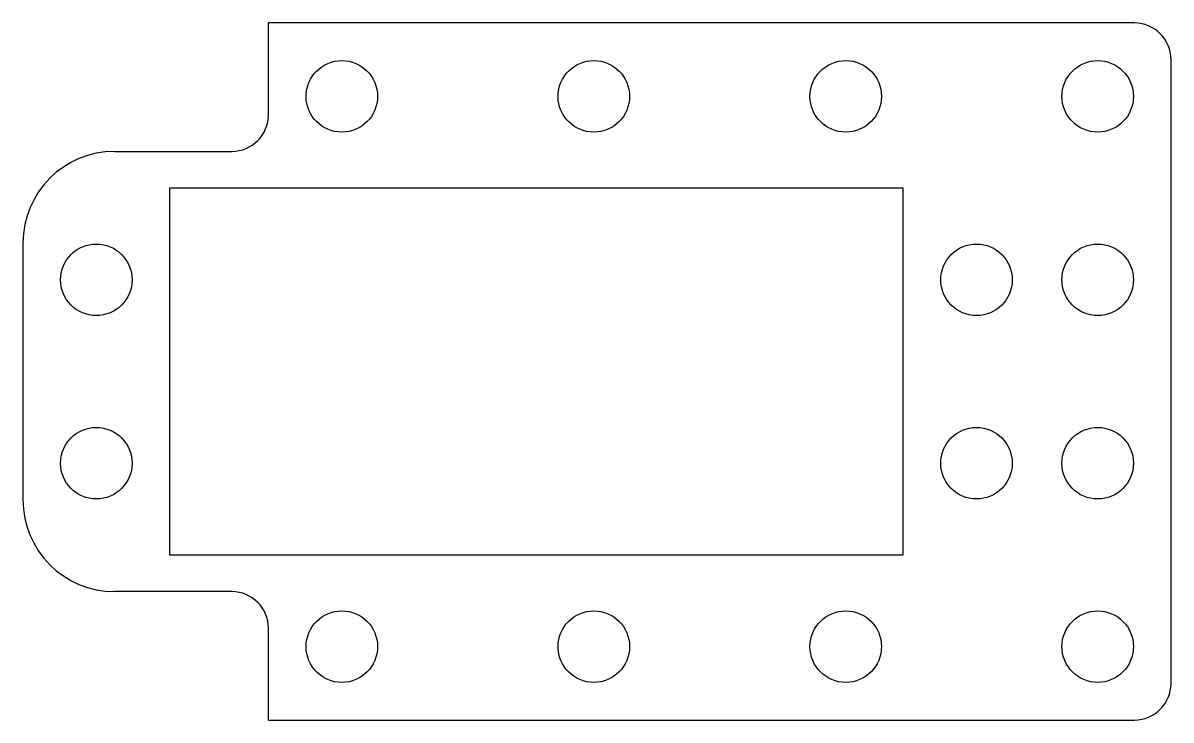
# Model space of a CAD drawing. Header units: millimetres. Extents: x -62.6 to 0, y -38 to 0.
import ezdxf

# ---------------------------------------------------------------- set-up
doc = ezdxf.new("R2010")
doc.units = ezdxf.units.MM

msp = doc.modelspace()

# ---------------------------------------------------------------- linework, layer by layer
at = {"color": 7, "linetype": 'Continuous', "lineweight": 25}
for p, q in [((-2, 0), (-49.22, 0)), ((-49.22, -5), (-49.22, 0)), ((0, -36), (0, -2)), ((-57.61, -7), (-51.22, -7)), ((-54.61, -9), (-54.61, -29)), ((-14.61, -9), (-54.61, -9)), ((-14.61, -29), (-14.61, -9)), ((-62.61, -12), (-62.61, -26)), ((-54.61, -29), (-14.61, -29)), ((-51.22, -31), (-57.61, -31)), ((-49.22, -38), (-49.22, -33)), ((-49.22, -38), (-2, -38))]:
    msp.add_line(p, q, dxfattribs=at)
for centre in [(-45.22, -4), (-31.48, -4), (-17.74, -4), (-4, -4), (-58.61, -14), (-10.61, -14), (-4, -14), (-58.61, -24), (-10.61, -24), (-4, -24), (-45.22, -34), (-31.48, -34), (-17.74, -34), (-4, -34)]:
    msp.add_circle(centre, 1.95, dxfattribs=at)
for centre, radius, start, end in [((-2, -2), 2, 0, 90), ((-51.22, -5), 2, 270, 0), ((-57.61, -12), 5, 90, 180), ((-57.61, -26), 5, 180, 270), ((-51.22, -33), 2, 0, 90), ((-2, -36), 2, 270, 0)]:
    msp.add_arc(centre, radius, start, end, dxfattribs=at)

doc.saveas('drawing.dxf')
